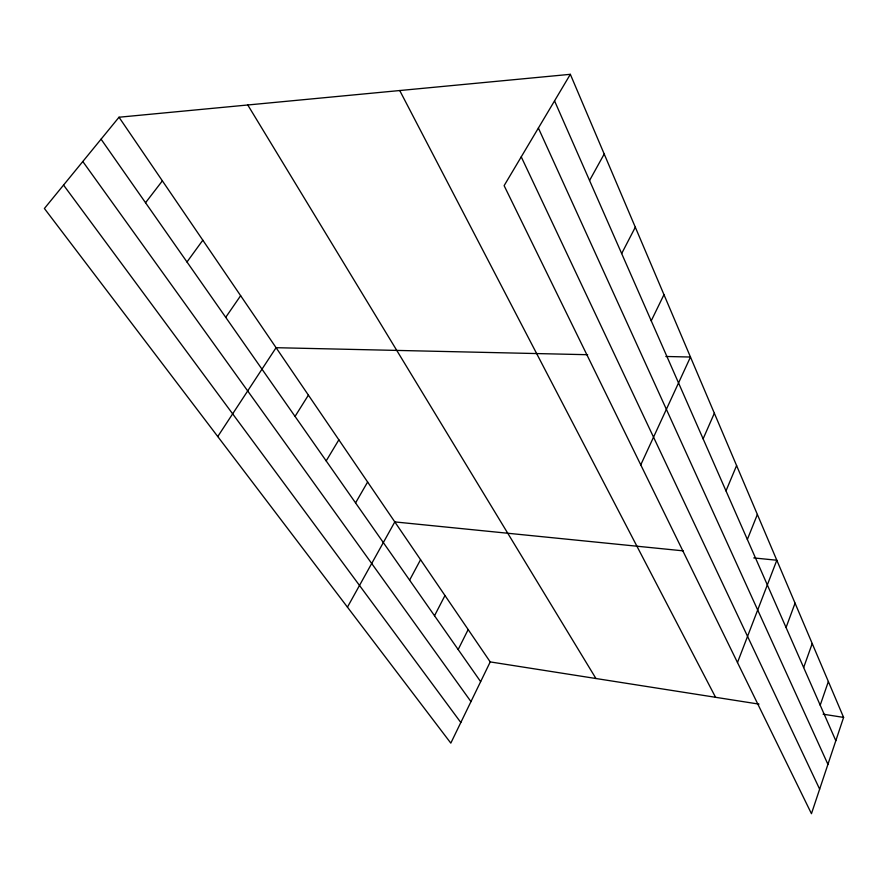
<?xml version="1.0" encoding="UTF-8"?>
<svg xmlns="http://www.w3.org/2000/svg" width="888" height="888" viewBox="0 0 888 888"><rect width="100%" height="100%" fill="white"/><g stroke="black" fill="none" stroke-linecap="round" stroke-linejoin="round"><path stroke-width="1.33" d="M570.34 74.315L843.6 717.404L811.454 813.686L504.118 185.648L570.34 74.315L119.014 117.227L44.4 208.491L450.815 743.123L490.22 661.915L119.014 117.227M820.201 705.205L828.36 681.551M803.651 667.543L812.22 643.534M786.058 627.527L795.06 603.174M737.484 662.537L776.822 560.239L753.757 557.93M747.352 539.471L757.364 514.463M725.995 490.886L736.596 465.567M703.118 438.839L714.352 413.22M640.759 464.879L690.476 357.031L665.845 356.476M651.237 320.812L663.969 294.661M458.164 649.539L468.165 629.559M621.667 253.557L635.309 227.206M434.521 615.739L444.977 595.526M409.601 580.142L420.557 559.695M589.554 180.497L604.206 154.013M347.441 607.148L394.805 521.911L683.161 550.849M355.566 502.897L367.621 482.018M326.185 460.905L338.861 439.815M295.049 416.405L308.402 395.127M217.76 436.541L276.079 347.696L587.667 354.712M225.719 317.327L240.637 295.693M186.991 261.982L202.819 240.204M145.543 202.73L162.371 180.852M490.22 661.915L758.996 704.117M823.098 714.185L843.6 717.404M63.548 185.07L460.817 722.51M82.806 161.516L470.962 701.609M101.066 139.172L480.641 681.662M247.774 104.984L595.948 678.521M399.733 90.532L715.562 697.302M521.245 156.843L819.646 789.143M538.383 128.027L827.927 764.346M554.545 100.866L835.819 740.714"/></g></svg>
